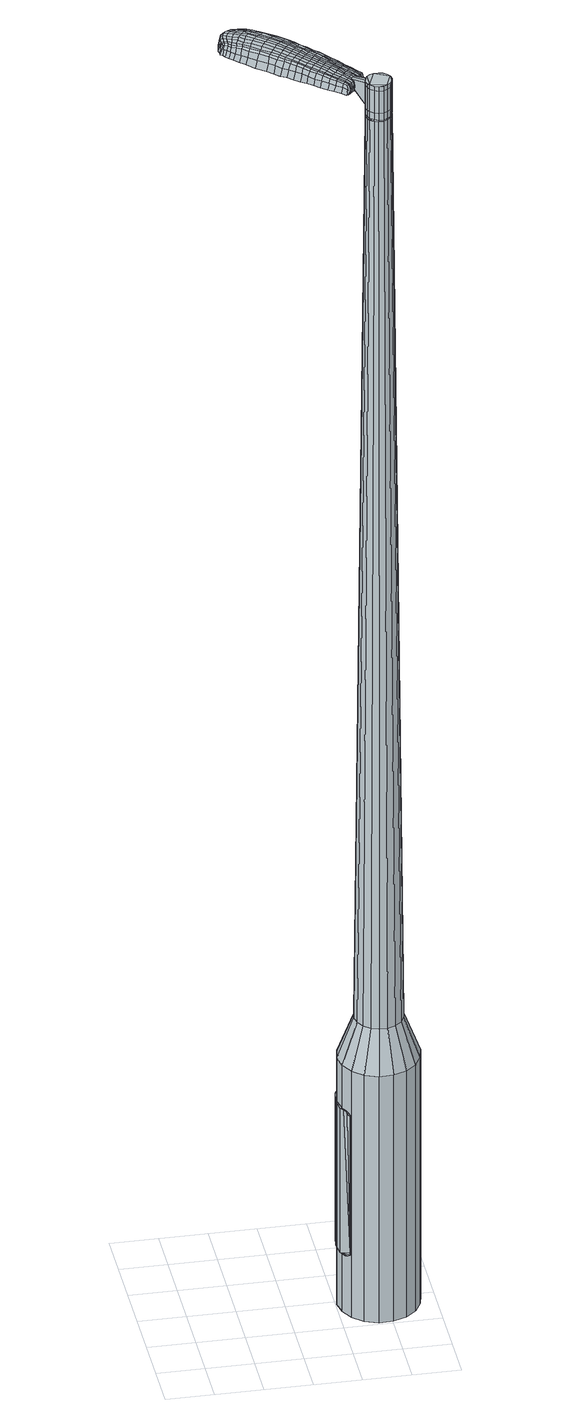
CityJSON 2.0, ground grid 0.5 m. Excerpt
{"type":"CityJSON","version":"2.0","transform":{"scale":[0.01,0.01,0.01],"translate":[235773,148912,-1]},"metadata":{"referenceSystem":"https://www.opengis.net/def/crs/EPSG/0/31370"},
"CityObjects":{
"object1":{"type":"GenericCityObject","attributes":{"cluster":98,"mean_distance_to_centroid":0.272,"new_centroid_x":235774.96,"new_centroid_y":148912.95,"mean_distance_to_camera":10.58,"H1":16.54,"H2":20.93,"Z_final":108.86,"cluster2":-1,"proj_x":235777.05,"proj_y":148910.44,"id_line":63005,"bearing_l":230.2,"distance":3.27,"orientation":"right","G_obj":140.2},"geometry":[{"type":"MultiSurface","lod":"2","boundaries":[[[0,1,2,3]],[[1,4,5,2]],[[4,6,7,5]],[[6,8,9,7]],[[8,10,11,9]],[[10,12,13,11]],[[12,14,15,13]],[[14,16,17,15]],[[16,18,19,17]],[[18,20,21,19]],[[20,22,23,21]],[[22,24,25,23]],[[24,26,27,25]],[[26,28,29,27]],[[28,30,31,29]],[[30,32,33,31]],[[32,34,35,33]],[[34,0,3,35]],[[36,37,38,39]],[[38,40,41,42]],[[41,43,42]],[[42,44,45,46]],[[45,47,46]],[[46,48,49,50]],[[49,51,50]],[[42,46,50,38]],[[50,52,39,38]],[[53,36,39]],[[2,5,7,35]],[[7,9,11,15]],[[11,13,15]],[[15,17,19,23]],[[19,21,23]],[[23,25,27,31]],[[27,29,31]],[[15,23,31,7]],[[31,33,35,7]],[[3,2,35]],[[1,0,54,55]],[[0,34,56,54]],[[34,32,57,56]],[[32,30,58,57]],[[30,28,59,58]],[[28,26,60,59]],[[26,24,61,60]],[[24,22,62,61]],[[22,20,63,62]],[[20,18,64,63]],[[18,16,65,64]],[[16,14,66,65]],[[14,12,67,66]],[[12,10,68,67]],[[10,8,69,68]],[[8,6,70,69]],[[6,4,71,70]],[[4,1,55,71]],[[55,54,72,73]],[[54,56,74,72]],[[56,57,75,74]],[[57,58,76,75]],[[58,59,77,76]],[[59,60,78,77]],[[60,61,79,78]],[[61,62,80,79]],[[62,63,81,80]],[[63,64,82,81]],[[64,65,83,82]],[[65,66,84,83]],[[66,67,85,84]],[[67,68,86,85]],[[68,69,87,86]],[[69,70,88,87]],[[70,71,89,88]],[[71,55,73,89]],[[90,91,92,93]],[[74,94,91,90]],[[75,95,94,74]],[[76,96,95,75]],[[97,98,96,76]],[[78,99,98,97]],[[100,101,99,78]],[[102,103,101,100]],[[81,104,103,102]],[[105,106,104,81]],[[107,108,106,105]],[[109,110,108,107]],[[111,112,110,109]],[[113,114,112,111]],[[115,116,114,113]],[[88,117,116,115]],[[89,118,117,88]],[[93,92,118,89]],[[119,120,121,122]],[[123,119,122,124]],[[125,123,124,126]],[[127,125,126,128]],[[129,127,128,130]],[[131,129,130,132]],[[133,131,132,134]],[[135,133,134,136]],[[137,135,136,138]],[[139,137,138,140]],[[141,139,140,142]],[[143,141,142,144]],[[145,143,144,146]],[[147,145,146,148]],[[149,147,148,150]],[[151,149,150,152]],[[73,72,90,93]],[[72,74,90]],[[77,97,76]],[[77,78,97]],[[79,100,78]],[[79,80,102,100]],[[80,81,102]],[[82,105,81]],[[82,83,107,105]],[[83,84,109,107]],[[84,85,111,109]],[[85,86,113,111]],[[86,87,115,113]],[[87,88,115]],[[73,93,89]],[[153,154,92,91]],[[154,118,92]],[[155,116,117]],[[155,156,114,116]],[[156,157,112,114]],[[157,158,110,112]],[[158,159,108,110]],[[159,160,106,108]],[[160,104,106]],[[161,103,104]],[[161,162,101,103]],[[162,99,101]],[[163,98,99]],[[163,96,98]],[[153,91,94]],[[39,52,151,164]],[[154,153,165,152]],[[53,39,164,120]],[[153,94,121,165]],[[36,53,120,119]],[[94,95,122,121]],[[37,36,119,123]],[[95,96,124,122]],[[38,37,123,125]],[[96,163,126,124]],[[40,38,125,127]],[[163,99,128,126]],[[41,40,127,129]],[[99,162,130,128]],[[43,41,129,131]],[[162,161,132,130]],[[42,43,131,133]],[[161,104,134,132]],[[44,42,133,135]],[[104,160,136,134]],[[45,44,135,137]],[[160,159,138,136]],[[47,45,137,139]],[[159,158,140,138]],[[46,47,139,141]],[[158,157,142,140]],[[48,46,141,143]],[[157,156,144,142]],[[49,48,143,145]],[[156,155,146,144]],[[51,49,145,147]],[[155,117,148,146]],[[50,51,147,149]],[[117,118,150,148]],[[52,50,149,151]],[[118,154,152,150]],[[151,152,166,167]],[[152,165,168,166]],[[165,121,169,168]],[[121,120,170,169]],[[120,164,171,170]],[[164,151,167,171]],[[172,173,174,175]],[[176,172,175,177]],[[172,176,178,179]],[[173,172,179,180]],[[181,182,183,184]],[[185,181,184,186]],[[181,185,187,188]],[[182,181,188,189]],[[190,191,192,193]],[[194,190,193,195]],[[190,194,196,197]],[[191,190,197,198]],[[199,200,201,202]],[[203,199,202,204]],[[199,203,205,206]],[[200,199,206,207]],[[208,209,210,211]],[[212,208,211,213]],[[208,212,214,215]],[[209,208,215,216]],[[217,218,219,220]],[[221,217,220,222]],[[217,221,223,224]],[[218,217,224,225]],[[226,227,228,229]],[[218,226,229,219]],[[226,218,225,230]],[[227,226,230,231]],[[232,233,234,235]],[[227,232,235,228]],[[232,227,231,236]],[[233,232,236,237]],[[238,176,177,239]],[[233,238,239,234]],[[238,233,237,240]],[[176,238,240,178]],[[241,242,243,244]],[[245,241,244,246]],[[241,245,247,248]],[[242,241,248,249]],[[250,251,252,253]],[[242,250,253,243]],[[250,242,249,254]],[[251,250,254,255]],[[256,257,258,259]],[[251,256,259,252]],[[256,251,255,260]],[[257,256,260,261]],[[262,263,264,265]],[[257,262,265,258]],[[262,257,261,266]],[[263,262,266,267]],[[268,173,180,269]],[[263,268,269,264]],[[268,263,267,270]],[[173,268,270,174]],[[271,272,273,274]],[[275,271,274,276]],[[271,275,277,278]],[[272,271,278,279]],[[280,281,282,283]],[[272,280,283,273]],[[280,272,279,284]],[[281,280,284,285]],[[286,287,288,289]],[[281,286,289,282]],[[286,281,285,290]],[[287,286,290,291]],[[292,185,186,293]],[[287,292,293,288]],[[292,287,291,294]],[[185,292,294,187]],[[295,296,297,298]],[[299,295,298,300]],[[295,299,301,302]],[[296,295,302,303]],[[304,305,306,307]],[[296,304,307,297]],[[304,296,303,308]],[[305,304,308,309]],[[310,311,312,313]],[[305,310,313,306]],[[310,305,309,314]],[[311,310,314,315]],[[316,317,318,319]],[[311,316,319,312]],[[316,311,315,320]],[[317,316,320,321]],[[322,182,189,323]],[[317,322,323,318]],[[322,317,321,324]],[[182,322,324,183]],[[325,211,210,326]],[[327,325,326,328]],[[325,327,329,330]],[[211,325,330,213]],[[331,327,328,332]],[[333,331,332,334]],[[331,333,335,336]],[[327,331,336,329]],[[337,333,334,338]],[[339,337,338,340]],[[337,339,341,342]],[[333,337,342,335]],[[343,339,340,344]],[[345,343,344,346]],[[343,345,347,348]],[[339,343,348,341]],[[349,345,346,350]],[[200,349,350,201]],[[349,200,207,351]],[[345,349,351,347]],[[352,353,198,197]],[[354,352,197,196]],[[352,354,355,356]],[[353,352,356,357]],[[358,359,357,356]],[[360,358,356,355]],[[358,360,361,362]],[[359,358,362,363]],[[364,365,363,362]],[[366,364,362,361]],[[364,366,367,368]],[[365,364,368,369]],[[370,371,369,368]],[[372,370,368,367]],[[370,372,205,203]],[[371,370,203,204]],[[373,374,375,376]],[[275,373,376,277]],[[373,275,276,377]],[[374,373,377,378]],[[379,194,195,380]],[[374,379,380,375]],[[379,374,378,381]],[[194,379,381,196]],[[382,383,384,385]],[[221,382,385,223]],[[382,221,222,386]],[[383,382,386,387]],[[388,389,390,391]],[[383,388,391,384]],[[388,383,387,392]],[[389,388,392,393]],[[394,191,198,395]],[[389,394,395,390]],[[394,389,393,396]],[[191,394,396,192]],[[397,398,399,400]],[[179,397,400,180]],[[397,179,178,401]],[[398,397,401,402]],[[403,404,405,406]],[[398,403,406,399]],[[403,398,402,407]],[[404,403,407,408]],[[409,202,201,410]],[[404,409,410,405]],[[409,404,408,411]],[[202,409,411,204]],[[412,413,414,415]],[[184,412,415,186]],[[412,184,183,416]],[[413,412,416,417]],[[418,206,205,419]],[[413,418,419,414]],[[418,413,417,420]],[[206,418,420,207]],[[421,422,423,424]],[[299,421,424,301]],[[421,299,300,425]],[[422,421,425,426]],[[427,212,213,428]],[[422,427,428,423]],[[427,422,426,429]],[[212,427,429,214]],[[430,431,432,433]],[[245,430,433,247]],[[430,245,246,434]],[[431,430,434,435]],[[436,437,438,439]],[[431,436,439,432]],[[436,431,435,440]],[[437,436,440,441]],[[442,209,216,443]],[[437,442,443,438]],[[442,437,441,444]],[[209,442,444,210]],[[445,446,435,434]],[[244,445,434,246]],[[445,244,243,447]],[[446,445,447,448]],[[449,450,441,440]],[[446,449,440,435]],[[449,446,448,451]],[[450,449,451,452]],[[453,326,210,444]],[[450,453,444,441]],[[453,450,452,454]],[[326,453,454,328]],[[455,456,457,458]],[[302,455,458,303]],[[455,302,301,424]],[[456,455,424,423]],[[459,330,329,460]],[[456,459,460,457]],[[459,456,423,428]],[[330,459,428,213]],[[461,462,448,447]],[[253,461,447,243]],[[461,253,252,463]],[[462,461,463,464]],[[465,466,452,451]],[[462,465,451,448]],[[465,462,464,467]],[[466,465,467,468]],[[469,332,328,454]],[[466,469,454,452]],[[469,466,468,470]],[[332,469,470,334]],[[471,472,473,474]],[[308,471,474,309]],[[471,308,303,458]],[[472,471,458,457]],[[475,336,335,476]],[[472,475,476,473]],[[475,472,457,460]],[[336,475,460,329]],[[477,478,464,463]],[[259,477,463,252]],[[477,259,258,479]],[[478,477,479,480]],[[481,482,468,467]],[[478,481,467,464]],[[481,478,480,483]],[[482,481,483,484]],[[485,338,334,470]],[[482,485,470,468]],[[485,482,484,486]],[[338,485,486,340]],[[487,488,489,490]],[[314,487,490,315]],[[487,314,309,474]],[[488,487,474,473]],[[491,342,341,492]],[[488,491,492,489]],[[491,488,473,476]],[[342,491,476,335]],[[493,494,480,479]],[[265,493,479,258]],[[493,265,264,495]],[[494,493,495,496]],[[497,498,484,483]],[[494,497,483,480]],[[497,494,496,499]],[[498,497,499,500]],[[501,344,340,486]],[[498,501,486,484]],[[501,498,500,502]],[[344,501,502,346]],[[503,504,505,506]],[[320,503,506,321]],[[503,320,315,490]],[[504,503,490,489]],[[507,348,347,508]],[[504,507,508,505]],[[507,504,489,492]],[[348,507,492,341]],[[509,510,496,495]],[[269,509,495,264]],[[509,269,180,400]],[[510,509,400,399]],[[511,512,500,499]],[[510,511,499,496]],[[511,510,399,406]],[[512,511,406,405]],[[513,350,346,502]],[[512,513,502,500]],[[513,512,405,410]],[[350,513,410,201]],[[514,515,417,416]],[[324,514,416,183]],[[514,324,321,506]],[[515,514,506,505]],[[516,351,207,420]],[[515,516,420,417]],[[516,515,505,508]],[[351,516,508,347]],[[517,518,378,377]],[[274,517,377,276]],[[517,274,273,519]],[[518,517,519,520]],[[521,354,196,381]],[[518,521,381,378]],[[521,518,520,522]],[[354,521,522,355]],[[523,524,525,526]],[[224,523,526,225]],[[523,224,223,385]],[[524,523,385,384]],[[527,528,529,530]],[[524,527,530,525]],[[527,524,384,391]],[[528,527,391,390]],[[531,353,357,532]],[[528,531,532,529]],[[531,528,390,395]],[[353,531,395,198]],[[533,534,520,519]],[[283,533,519,273]],[[533,283,282,535]],[[534,533,535,536]],[[537,360,355,522]],[[534,537,522,520]],[[537,534,536,538]],[[360,537,538,361]],[[539,540,541,542]],[[230,539,542,231]],[[539,230,225,526]],[[540,539,526,525]],[[543,544,545,546]],[[540,543,546,541]],[[543,540,525,530]],[[544,543,530,529]],[[547,359,363,548]],[[544,547,548,545]],[[547,544,529,532]],[[359,547,532,357]],[[549,550,536,535]],[[289,549,535,282]],[[549,289,288,551]],[[550,549,551,552]],[[553,366,361,538]],[[550,553,538,536]],[[553,550,552,554]],[[366,553,554,367]],[[555,556,557,558]],[[236,555,558,237]],[[555,236,231,542]],[[556,555,542,541]],[[559,560,561,562]],[[556,559,562,557]],[[559,556,541,546]],[[560,559,546,545]],[[563,365,369,564]],[[560,563,564,561]],[[563,560,545,548]],[[365,563,548,363]],[[565,566,552,551]],[[293,565,551,288]],[[565,293,186,415]],[[566,565,415,414]],[[567,372,367,554]],[[566,567,554,552]],[[567,566,414,419]],[[372,567,419,205]],[[568,569,402,401]],[[240,568,401,178]],[[568,240,237,558]],[[569,568,558,557]],[[570,571,408,407]],[[569,570,407,402]],[[570,569,557,562]],[[571,570,562,561]],[[572,371,204,411]],[[571,572,411,408]],[[572,571,561,564]],[[371,572,564,369]],[[573,574,575,576]],[[576,575,577,578]],[[579,577,575,580]],[[580,575,574,581]],[[582,583,584,585]],[[585,584,586,587]],[[588,586,584,589]],[[589,584,583,590]],[[591,592,593,594]],[[594,593,595,596]],[[597,595,593,598]],[[598,593,592,599]],[[600,601,602,603]],[[603,602,604,605]],[[606,604,602,607]],[[607,602,601,608]],[[609,610,611,612]],[[612,611,613,614]],[[615,613,611,616]],[[616,611,610,617]],[[618,619,620,621]],[[621,620,622,623]],[[624,622,620,625]],[[625,620,619,626]],[[627,628,629,630]],[[630,629,619,618]],[[626,619,629,631]],[[631,629,628,632]],[[633,634,635,636]],[[636,635,628,627]],[[632,628,635,637]],[[637,635,634,638]],[[578,577,639,640]],[[640,639,634,633]],[[638,634,639,641]],[[641,639,577,579]],[[642,643,644,645]],[[645,644,646,647]],[[648,646,644,649]],[[649,644,643,650]],[[651,652,653,654]],[[654,653,643,642]],[[650,643,653,655]],[[655,653,652,656]],[[657,658,659,660]],[[660,659,652,651]],[[656,652,659,661]],[[661,659,658,662]],[[663,664,665,666]],[[666,665,658,657]],[[662,658,665,667]],[[667,665,664,668]],[[581,574,669,670]],[[670,669,664,663]],[[668,664,669,671]],[[671,669,574,573]],[[672,673,674,675]],[[675,674,676,677]],[[678,676,674,679]],[[679,674,673,680]],[[681,682,683,684]],[[684,683,673,672]],[[680,673,683,685]],[[685,683,682,686]],[[687,688,689,690]],[[690,689,682,681]],[[686,682,689,691]],[[691,689,688,692]],[[587,586,693,694]],[[694,693,688,687]],[[692,688,693,695]],[[695,693,586,588]],[[696,697,698,699]],[[699,698,700,701]],[[702,700,698,703]],[[703,698,697,704]],[[705,706,707,708]],[[708,707,697,696]],[[704,697,707,709]],[[709,707,706,710]],[[711,712,713,714]],[[714,713,706,705]],[[710,706,713,715]],[[715,713,712,716]],[[717,718,719,720]],[[720,719,712,711]],[[716,712,719,721]],[[721,719,718,722]],[[590,583,723,724]],[[724,723,718,717]],[[722,718,723,725]],[[725,723,583,582]],[[609,612,726,727]],[[727,726,728,729]],[[730,728,726,731]],[[731,726,612,614]],[[729,728,732,733]],[[733,732,734,735]],[[736,734,732,737]],[[737,732,728,730]],[[735,734,738,739]],[[739,738,740,741]],[[742,740,738,743]],[[743,738,734,736]],[[741,740,744,745]],[[745,744,746,747]],[[748,746,744,749]],[[749,744,740,742]],[[747,746,750,751]],[[751,750,601,600]],[[608,601,750,752]],[[752,750,746,748]],[[599,753,754,598]],[[598,754,755,597]],[[756,755,754,757]],[[757,754,753,758]],[[758,759,760,757]],[[757,760,761,756]],[[762,761,760,763]],[[763,760,759,764]],[[764,765,766,763]],[[763,766,767,762]],[[768,767,766,769]],[[769,766,765,770]],[[770,771,772,769]],[[769,772,773,768]],[[606,773,772,604]],[[604,772,771,605]],[[774,775,776,777]],[[777,776,676,678]],[[677,676,776,778]],[[778,776,775,779]],[[596,595,780,781]],[[781,780,775,774]],[[779,775,780,782]],[[782,780,595,597]],[[783,784,785,786]],[[786,785,622,624]],[[623,622,785,787]],[[787,785,784,788]],[[789,790,791,792]],[[792,791,784,783]],[[788,784,791,793]],[[793,791,790,794]],[[599,592,795,796]],[[796,795,790,789]],[[794,790,795,797]],[[797,795,592,591]],[[798,799,800,801]],[[801,800,580,581]],[[579,580,800,802]],[[802,800,799,803]],[[804,805,806,807]],[[807,806,799,798]],[[803,799,806,808]],[[808,806,805,809]],[[600,603,810,811]],[[811,810,805,804]],[[809,805,810,812]],[[812,810,603,605]],[[813,814,815,816]],[[816,815,585,587]],[[582,585,815,817]],[[817,815,814,818]],[[606,607,819,820]],[[820,819,814,813]],[[818,814,819,821]],[[821,819,607,608]],[[822,823,824,825]],[[825,824,700,702]],[[700,824,701]],[[701,824,823,826]],[[614,613,827,828]],[[828,827,823,822]],[[826,823,827,829]],[[829,827,613,615]],[[830,831,832,833]],[[833,832,646,648]],[[647,646,832,834]],[[834,832,831,835]],[[836,837,838,839]],[[839,838,831,830]],[[835,831,838,840]],[[840,838,837,841]],[[617,610,842,843]],[[843,842,837,836]],[[841,837,842,844]],[[844,842,610,609]],[[835,845,834]],[[834,845,645,647]],[[642,645,845,846]],[[846,845,847]],[[841,848,849,840]],[[840,849,845,835]],[[847,845,849,850]],[[850,849,848,851]],[[609,727,852,844]],[[844,852,848,841]],[[851,848,852,853]],[[853,852,727,729]],[[854,855,856,857]],[[857,856,703,704]],[[702,703,856,825]],[[825,856,855,822]],[[730,731,858,859]],[[859,858,855,854]],[[822,855,858,828]],[[828,858,731,614]],[[847,860,861,846]],[[846,861,654,642]],[[651,654,861,862]],[[862,861,860,863]],[[851,864,865,850]],[[850,865,860,847]],[[863,860,865,866]],[[866,865,864,867]],[[729,733,868,853]],[[853,868,864,851]],[[867,864,868,869]],[[869,868,733,735]],[[870,871,872,873]],[[873,872,709,710]],[[704,709,872,857]],[[857,872,871,854]],[[736,737,874,875]],[[875,874,871,870]],[[854,871,874,859]],[[859,874,737,730]],[[863,876,877,862]],[[862,877,660,651]],[[657,660,877,878]],[[878,877,876,879]],[[867,880,881,866]],[[866,881,876,863]],[[879,876,881,882]],[[882,881,880,883]],[[735,739,884,869]],[[869,884,880,867]],[[883,880,884,885]],[[885,884,739,741]],[[886,887,888,889]],[[889,888,715,716]],[[710,715,888,873]],[[873,888,887,870]],[[742,743,890,891]],[[891,890,887,886]],[[870,887,890,875]],[[875,890,743,736]],[[879,892,893,878]],[[878,893,666,657]],[[663,666,893,894]],[[894,893,892,895]],[[883,896,897,882]],[[882,897,892,879]],[[895,892,897,898]],[[898,897,896,899]],[[741,745,900,885]],[[885,900,896,883]],[[899,896,900,901]],[[901,900,745,747]],[[902,903,904,905]],[[905,904,721,722]],[[716,721,904,889]],[[889,904,903,886]],[[748,749,906,907]],[[907,906,903,902]],[[886,903,906,891]],[[891,906,749,742]],[[895,908,909,894]],[[894,909,670,663]],[[581,670,909,801]],[[801,909,908,798]],[[899,910,911,898]],[[898,911,908,895]],[[798,908,911,807]],[[807,911,910,804]],[[747,751,912,901]],[[901,912,910,899]],[[804,910,912,811]],[[811,912,751,600]],[[818,913,914,817]],[[817,914,725,582]],[[722,725,914,905]],[[905,914,913,902]],[[608,752,915,821]],[[821,915,913,818]],[[902,913,915,907]],[[907,915,752,748]],[[779,916,917,778]],[[778,917,675,677]],[[672,675,917,918]],[[918,917,916,919]],[[597,755,920,782]],[[782,920,916,779]],[[919,916,920,921]],[[921,920,755,756]],[[922,923,924,925]],[[925,924,625,626]],[[624,625,924,786]],[[786,924,923,783]],[[926,927,928,929]],[[929,928,923,922]],[[783,923,928,792]],[[792,928,927,789]],[[758,753,930,931]],[[931,930,927,926]],[[789,927,930,796]],[[796,930,753,599]],[[919,932,933,918]],[[918,933,684,672]],[[681,684,933,934]],[[934,933,932,935]],[[756,761,936,921]],[[921,936,932,919]],[[935,932,936,937]],[[937,936,761,762]],[[938,939,940,941]],[[941,940,631,632]],[[626,631,940,925]],[[925,940,939,922]],[[942,943,944,945]],[[945,944,939,938]],[[922,939,944,929]],[[929,944,943,926]],[[764,759,946,947]],[[947,946,943,942]],[[926,943,946,931]],[[931,946,759,758]],[[935,948,949,934]],[[934,949,690,681]],[[687,690,949,950]],[[950,949,948,951]],[[762,767,952,937]],[[937,952,948,935]],[[951,948,952,953]],[[953,952,767,768]],[[954,955,956,957]],[[957,956,637,638]],[[632,637,956,941]],[[941,956,955,938]],[[958,959,960,961]],[[961,960,955,954]],[[938,955,960,945]],[[945,960,959,942]],[[770,765,962,963]],[[963,962,959,958]],[[942,959,962,947]],[[947,962,765,764]],[[951,964,965,950]],[[950,965,694,687]],[[587,694,965,816]],[[816,965,964,813]],[[768,773,966,953]],[[953,966,964,951]],[[813,964,966,820]],[[820,966,773,606]],[[803,967,968,802]],[[802,968,641,579]],[[638,641,968,957]],[[957,968,967,954]],[[809,969,970,808]],[[808,970,967,803]],[[954,967,970,961]],[[961,970,969,958]],[[605,771,971,812]],[[812,971,969,809]],[[958,969,971,963]],[[963,971,771,770]],[[573,576,175,174]],[[576,578,177,175]],[[588,589,188,187]],[[589,590,189,188]],[[591,594,193,192]],[[594,596,195,193]],[[615,616,215,214]],[[616,617,216,215]],[[618,621,220,219]],[[621,623,222,220]],[[627,630,229,228]],[[630,618,219,229]],[[633,636,235,234]],[[636,627,228,235]],[[578,640,239,177]],[[640,633,234,239]],[[648,649,248,247]],[[649,650,249,248]],[[650,655,254,249]],[[655,656,255,254]],[[656,661,260,255]],[[661,662,261,260]],[[662,667,266,261]],[[667,668,267,266]],[[668,671,270,267]],[[671,573,174,270]],[[678,679,278,277]],[[679,680,279,278]],[[680,685,284,279]],[[685,686,285,284]],[[686,691,290,285]],[[691,692,291,290]],[[692,695,294,291]],[[695,588,187,294]],[[696,699,298,297]],[[699,701,300,298]],[[705,708,307,306]],[[708,696,297,307]],[[711,714,313,312]],[[714,705,306,313]],[[717,720,319,318]],[[720,711,312,319]],[[590,724,323,189]],[[724,717,318,323]],[[774,777,376,375]],[[777,678,277,376]],[[596,781,380,195]],[[781,774,375,380]],[[623,787,386,222]],[[787,788,387,386]],[[788,793,392,387]],[[793,794,393,392]],[[794,797,396,393]],[[797,591,192,396]],[[701,425,300]],[[701,826,426,425]],[[826,829,429,426]],[[829,615,214,429]],[[830,833,433,432]],[[833,648,247,433]],[[836,839,439,438]],[[839,830,432,439]],[[617,843,443,216]],[[843,836,438,443]],[[972,973,974,975]],[[976,977,975,974]],[[978,979,980,981]],[[982,983,984,985]],[[973,986,987,974]],[[988,976,974,987]],[[989,978,981,990]],[[991,992,983,982]],[[986,993,994,987]],[[994,995,988,987]],[[996,989,990,997]],[[998,992,991,999]],[[993,1000,1001,994]],[[1001,1002,995,994]],[[1003,996,997,1004]],[[1005,998,999,1006]],[[1007,1008,1009,1010]],[[1011,1012,1008,1007]],[[1011,1013,1014,1012]],[[1013,1015,1016,1014]],[[1017,1018,1019,1020]],[[1021,1022,1018,1017]],[[1023,1024,1022,1021]],[[1025,1026,1024,1023]],[[1020,1009,1008,1017]],[[1017,1008,1012,1021]],[[1012,1014,1023,1021]],[[1014,1016,1025,1023]],[[981,980,977,976]],[[990,981,976,988]],[[995,997,990,988]],[[1002,1004,997,995]],[[982,985,979,978]],[[991,982,978,989]],[[999,991,989,996]],[[1006,999,996,1003]],[[983,1007,1010,984]],[[992,1011,1007,983]],[[1013,1011,992,998]],[[1015,1013,998,1005]],[[1027,1028,1029,1030]],[[1029,1031,1032,1033]],[[1029,1033,1034,1035]],[[1029,1035,1030]],[[1036,1027,1030,1037]],[[1038,1037,1030,1039]],[[1040,1039,1030]],[[1041,1029,1028,1042]],[[1043,1041,1042,1044]],[[1045,1043,1044,1046]],[[1047,1045,1046,1048]],[[1049,1047,1048,1050]],[[1050,1051,1052,1053]],[[1050,1053,1054,1055]],[[1050,1055,1056,1057]],[[1056,1058,1059,1060]],[[1056,1060,1061,1062]],[[1056,1062,1057]],[[1050,1057,1049]],[[1063,1064,1028,1027]],[[1065,1066,1031,1029]],[[1067,1068,1040,1030]],[[1064,1069,1042,1028]],[[1070,1065,1029,1041]],[[1069,1071,1044,1042]],[[1072,1070,1041,1043]],[[1071,1073,1046,1044]],[[1074,1072,1043,1045]],[[1073,1075,1048,1046]],[[1076,1074,1045,1047]],[[1075,1077,1050,1048]],[[1078,1076,1047,1049]],[[1077,1079,1051,1050]],[[1080,1081,1058,1056]],[[1082,1078,1049,1057]],[[1052,1051,1079,1083]],[[1053,1052,1083,1084]],[[1054,1053,1084,1085]],[[1055,1054,1085,1086]],[[1056,1055,1086,1080]],[[1087,1063,1027,1036]],[[1088,1087,1036,1037]],[[1089,1088,1037,1038]],[[1090,1089,1038,1039]],[[1068,1090,1039,1040]],[[1032,1031,1066,1091]],[[1059,1058,1081,1092]],[[1033,1032,1091,1093]],[[1034,1033,1093,1094]],[[1035,1034,1094,1095]],[[1030,1035,1095,1067]],[[1060,1059,1092,1096]],[[1061,1060,1096,1097]],[[1062,1061,1097,1098]],[[1057,1062,1098,1082]]]}]}
},
"vertices":[
[161,122,384],[172,132,384],[172,132,96],[161,122,96],[186,137,384],[186,137,96],[201,137,384],[201,137,96],[214,132,384],[214,132,96],[226,123,384],[226,123,96],[233,110,384],[233,110,96],[236,95,384],[236,95,96],[233,81,384],[233,81,96],[226,68,384],[226,68,96],[215,59,384],[215,59,96],[201,54,384],[201,54,96],[186,53,384],[186,53,96],[172,58,384],[172,58,96],[161,68,384],[161,68,96],[154,81,384],[154,81,96],[151,95,384],[151,95,96],[154,110,384],[154,110,96],[180,95,1524],[181,91,1524],[183,87,1524],[183,104,1524],[187,84,1524],[191,82,1524],[200,84,1524],[196,82,1524],[204,87,1524],[206,91,1524],[206,100,1524],[207,95,1524],[204,104,1524],[200,107,1524],[191,108,1524],[196,108,1524],[187,107,1524],[181,100,1524],[174,111,429],[181,117,429],[170,104,429],[168,95,429],[170,86,429],[174,79,429],[181,73,429],[189,70,429],[198,70,429],[206,73,429],[213,79,429],[217,87,429],[219,95,429],[217,104,429],[213,111,429],[206,117,429],[198,120,429],[189,120,429],[183,104,1483],[187,107,1483],[181,100,1483],[180,95,1483],[181,91,1483],[183,87,1483],[187,84,1483],[191,82,1483],[196,82,1483],[200,84,1483],[204,87,1483],[206,91,1483],[207,95,1483],[206,100,1483],[204,104,1483],[200,107,1483],[196,108,1483],[191,108,1483],[183,103,1483],[183,103,1485],[187,106,1485],[187,106,1483],[181,100,1485],[180,95,1485],[181,91,1485],[184,87,1483],[184,87,1485],[187,84,1485],[191,83,1483],[191,83,1485],[196,83,1483],[196,83,1485],[200,84,1485],[203,87,1483],[203,87,1485],[205,91,1483],[205,91,1485],[206,95,1483],[206,95,1485],[205,100,1483],[205,100,1485],[203,103,1483],[203,103,1485],[200,106,1483],[200,106,1485],[196,108,1485],[191,108,1485],[180,95,1519],[181,100,1519],[181,100,1493],[180,95,1493],[181,91,1519],[181,91,1493],[183,87,1519],[183,87,1493],[187,84,1519],[187,84,1493],[191,82,1519],[191,82,1493],[196,82,1519],[196,82,1493],[200,84,1519],[200,84,1493],[204,87,1519],[204,87,1493],[206,91,1519],[206,91,1493],[207,95,1519],[207,95,1493],[206,100,1519],[206,100,1493],[204,104,1519],[204,104,1493],[200,107,1519],[200,107,1493],[196,108,1519],[196,108,1493],[191,108,1519],[191,108,1493],[187,107,1519],[187,107,1493],[183,104,1485],[187,107,1485],[200,107,1485],[204,104,1485],[206,100,1485],[207,95,1485],[206,91,1485],[204,87,1485],[196,82,1485],[191,82,1485],[183,87,1485],[183,104,1519],[183,104,1493],[171,118,1513],[171,118,1518],[169,116,1513],[167,113,1513],[167,113,1518],[169,116,1518],[124,178,1519],[130,173,1518],[129,175,1509],[124,180,1510],[118,184,1519],[118,186,1510],[118,182,1526],[124,176,1525],[129,172,1525],[99,149,1519],[105,144,1518],[107,145,1525],[101,149,1525],[93,154,1519],[94,155,1526],[91,154,1510],[97,148,1510],[103,144,1509],[54,209,1519],[57,212,1519],[56,213,1513],[54,210,1513],[53,205,1519],[52,206,1513],[54,204,1524],[55,208,1524],[58,211,1524],[111,162,1530],[117,157,1529],[119,160,1529],[113,164,1530],[104,168,1531],[106,170,1531],[102,165,1530],[109,159,1530],[115,154,1529],[173,110,1512],[175,112,1512],[174,113,1517],[172,111,1517],[171,108,1512],[171,109,1517],[171,108,1506],[173,111,1506],[174,113,1506],[78,215,1519],[81,213,1519],[81,215,1512],[78,217,1512],[76,216,1518],[76,218,1512],[76,215,1522],[77,214,1523],[80,212,1524],[85,211,1519],[89,207,1519],[89,209,1512],[85,212,1512],[84,209,1524],[89,206,1525],[94,204,1519],[100,199,1519],[100,201,1511],[94,206,1511],[94,202,1526],[100,197,1526],[109,192,1519],[109,194,1510],[109,190,1526],[178,128,1513],[173,133,1513],[172,132,1518],[178,126,1517],[182,124,1512],[181,124,1516],[182,125,1506],[178,129,1507],[173,134,1507],[167,138,1514],[162,143,1515],[162,142,1520],[167,137,1519],[167,140,1507],[162,145,1507],[156,148,1515],[151,154,1516],[151,152,1522],[156,147,1521],[156,150,1508],[151,155,1508],[145,159,1517],[140,164,1517],[140,162,1524],[145,157,1523],[146,160,1508],[140,166,1509],[135,169,1518],[135,167,1524],[135,171,1509],[54,188,1519],[57,186,1519],[58,186,1524],[55,189,1523],[53,190,1518],[54,190,1522],[51,190,1512],[53,188,1512],[55,185,1512],[60,182,1519],[64,178,1519],[65,179,1525],[61,183,1524],[58,182,1512],[62,178,1512],[69,174,1519],[75,169,1519],[76,169,1526],[70,175,1526],[67,174,1511],[73,169,1511],[83,162,1519],[85,162,1526],[81,161,1510],[159,105,1513],[153,109,1513],[151,109,1507],[157,104,1507],[163,101,1512],[162,101,1506],[163,103,1516],[160,105,1517],[154,110,1518],[147,114,1514],[140,118,1515],[139,118,1507],[145,113,1507],[148,114,1519],[142,119,1520],[134,122,1515],[128,127,1516],[127,127,1508],[133,122,1508],[136,123,1521],[130,127,1522],[123,131,1517],[117,136,1517],[115,135,1509],[121,131,1508],[124,132,1523],[118,136,1524],[111,140,1518],[109,140,1509],[113,141,1524],[168,115,1519],[170,117,1519],[163,119,1520],[164,121,1520],[161,117,1520],[166,112,1519],[157,124,1522],[159,126,1522],[151,129,1523],[153,131,1523],[149,126,1523],[155,122,1521],[145,134,1524],[147,136,1524],[140,138,1525],[142,141,1525],[138,136,1525],[143,131,1524],[134,143,1526],[136,145,1526],[128,148,1527],[130,150,1527],[126,145,1527],[132,140,1526],[123,152,1528],[125,155,1528],[120,150,1528],[58,206,1527],[60,209,1527],[56,203,1526],[59,200,1527],[61,203,1528],[64,206,1528],[66,199,1529],[69,202,1529],[64,196,1528],[70,191,1530],[72,195,1530],[74,197,1530],[77,190,1531],[80,193,1531],[75,186,1530],[82,181,1531],[84,184,1531],[87,187,1531],[94,176,1531],[97,179,1531],[92,173,1531],[52,192,1518],[52,195,1519],[50,195,1513],[51,192,1513],[53,192,1523],[53,195,1523],[52,200,1519],[51,200,1513],[53,200,1524],[73,217,1518],[71,217,1518],[71,216,1523],[74,215,1523],[73,218,1513],[70,218,1513],[67,217,1519],[63,216,1519],[64,215,1524],[68,215,1523],[67,218,1513],[63,217,1513],[60,214,1519],[61,213,1524],[59,215,1513],[123,175,1528],[122,174,1528],[127,169,1528],[128,170,1527],[117,181,1528],[115,180,1529],[120,172,1529],[118,169,1530],[123,164,1529],[125,167,1528],[113,178,1529],[111,175,1530],[116,167,1530],[121,162,1529],[109,173,1531],[102,150,1528],[104,152,1529],[97,158,1529],[95,156,1528],[108,146,1527],[109,148,1528],[106,155,1529],[99,161,1530],[112,151,1528],[166,101,1512],[167,103,1512],[166,104,1517],[165,102,1517],[164,101,1506],[166,103,1506],[169,105,1512],[168,106,1517],[168,105,1506],[183,122,1512],[182,120,1512],[182,121,1506],[183,123,1506],[182,122,1517],[180,121,1517],[180,118,1512],[179,116,1512],[178,117,1506],[180,120,1506],[179,119,1517],[177,117,1517],[177,114,1512],[176,115,1506],[176,115,1517],[177,125,1519],[176,124,1519],[172,130,1520],[171,129,1520],[175,122,1519],[173,120,1519],[169,127,1520],[168,125,1520],[172,119,1519],[166,123,1520],[161,106,1519],[162,107,1519],[156,112,1520],[155,110,1520],[164,110,1519],[158,114,1520],[166,135,1521],[165,134,1521],[161,141,1522],[160,139,1522],[164,132,1521],[162,130,1521],[158,137,1522],[156,135,1523],[160,128,1522],[155,133,1523],[149,115,1521],[150,116,1521],[144,121,1522],[143,119,1522],[152,119,1521],[147,124,1522],[155,146,1523],[154,144,1523],[150,151,1524],[149,149,1524],[153,142,1523],[151,140,1524],[147,147,1525],[145,145,1525],[149,138,1524],[143,143,1525],[137,124,1523],[139,125,1523],[133,130,1524],[131,128,1524],[141,128,1524],[135,133,1525],[145,156,1525],[143,154,1525],[139,160,1526],[138,159,1526],[142,152,1526],[140,150,1526],[136,157,1527],[134,155,1527],[138,148,1526],[132,152,1527],[125,133,1525],[127,134,1525],[121,139,1526],[120,137,1526],[129,137,1526],[123,142,1527],[134,165,1527],[133,164,1527],[131,162,1527],[129,160,1528],[127,157,1528],[114,142,1527],[115,143,1527],[118,146,1528],[55,191,1525],[55,193,1525],[58,188,1526],[58,191,1526],[55,198,1526],[58,195,1527],[76,214,1525],[73,214,1525],[76,212,1526],[79,212,1525],[70,214,1525],[66,213,1526],[70,210,1527],[73,211,1526],[63,211,1526],[67,209,1527],[61,184,1526],[62,187,1527],[66,180,1527],[66,183,1528],[63,191,1528],[68,187,1529],[83,209,1526],[81,209,1527],[86,205,1528],[88,205,1527],[78,208,1527],[74,207,1528],[80,202,1529],[83,204,1528],[71,205,1528],[77,200,1530],[71,176,1528],[71,178,1529],[77,171,1528],[78,173,1529],[73,182,1529],[80,177,1530],[92,201,1528],[91,201,1528],[97,195,1529],[99,196,1528],[88,199,1529],[85,198,1530],[92,192,1530],[95,194,1530],[82,195,1530],[89,189,1531],[86,163,1529],[87,165,1529],[89,169,1530],[108,189,1528],[106,188,1529],[104,186,1530],[101,184,1530],[99,181,1531],[128,174,1509],[128,172,1518],[123,177,1518],[123,179,1509],[116,182,1519],[116,184,1510],[116,181,1525],[123,175,1525],[128,170,1525],[108,147,1525],[106,146,1518],[101,150,1518],[102,151,1525],[94,156,1519],[95,156,1525],[92,155,1510],[99,150,1509],[104,146,1509],[58,211,1513],[58,210,1519],[56,208,1519],[55,208,1513],[55,205,1519],[54,205,1513],[56,204,1524],[57,207,1524],[59,209,1524],[119,160,1528],[117,158,1528],[111,162,1529],[113,165,1529],[104,168,1529],[106,170,1529],[102,165,1529],[109,159,1529],[114,155,1528],[173,114,1516],[173,114,1512],[172,112,1512],[171,112,1516],[170,109,1512],[169,110,1516],[169,110,1506],[171,112,1506],[173,114,1506],[80,213,1512],[80,212,1519],[77,213,1518],[77,215,1512],[75,214,1518],[75,216,1512],[75,213,1522],[77,212,1523],[79,210,1523],[88,208,1512],[88,206,1519],[84,209,1519],[84,211,1512],[83,208,1524],[88,204,1525],[99,199,1511],[99,197,1519],[93,202,1519],[93,204,1511],[93,201,1525],[99,196,1526],[108,190,1519],[108,192,1510],[107,188,1526],[171,130,1518],[171,132,1513],[177,126,1513],[176,125,1517],[180,123,1512],[179,123,1515],[180,124,1506],[177,128,1506],[171,133,1507],[160,140,1520],[160,142,1514],[166,137,1514],[166,135,1519],[166,138,1507],[160,144,1507],[149,151,1522],[149,152,1516],[155,147,1515],[155,146,1521],[155,149,1508],[150,154,1508],[138,161,1523],[139,162,1517],[144,157,1516],[144,156,1522],[144,159,1508],[139,164,1508],[133,167,1517],[133,165,1524],[133,169,1509],[59,188,1523],[58,187,1519],[56,189,1518],[57,190,1523],[55,191,1518],[56,191,1522],[53,191,1512],[54,189,1512],[57,187,1512],[67,180,1525],[66,180,1519],[62,184,1519],[63,184,1524],[60,183,1512],[64,179,1512],[77,171,1526],[76,170,1519],[70,176,1519],[71,176,1525],[68,175,1511],[74,170,1511],[85,163,1519],[86,164,1526],[83,163,1510],[152,110,1507],[154,111,1513],[160,106,1513],[158,106,1506],[164,103,1512],[163,103,1506],[164,105,1515],[161,107,1517],[155,111,1518],[140,119,1507],[142,120,1514],[148,115,1514],[146,115,1507],[149,116,1519],[143,120,1520],[128,128,1508],[130,129,1516],[136,124,1515],[134,124,1508],[137,125,1521],[131,129,1522],[116,137,1508],[118,137,1517],[124,133,1516],[122,133,1508],[125,133,1522],[119,138,1523],[112,142,1517],[110,141,1509],[114,142,1524],[168,115,1518],[169,117,1518],[162,120,1519],[164,122,1519],[160,118,1519],[166,113,1518],[156,125,1520],[158,127,1520],[151,129,1521],[152,131,1521],[149,127,1521],[155,122,1520],[145,134,1523],[147,136,1523],[139,139,1524],[141,141,1524],[137,136,1524],[143,132,1523],[134,143,1525],[135,146,1525],[128,148,1526],[130,150,1526],[126,146,1526],[131,141,1525],[122,153,1527],[124,155,1527],[120,150,1527],[61,208,1526],[59,206,1526],[57,202,1525],[60,200,1526],[62,203,1526],[64,206,1526],[69,202,1528],[67,199,1528],[65,196,1527],[70,191,1528],[72,194,1529],[74,197,1529],[80,192,1530],[78,190,1530],[76,187,1529],[82,181,1530],[85,184,1530],[87,187,1530],[96,179,1530],[94,176,1530],[92,173,1530],[52,195,1513],[54,195,1518],[54,193,1518],[53,192,1512],[55,192,1523],[55,195,1523],[54,200,1519],[53,200,1513],[55,199,1523],[71,214,1523],[71,215,1518],[73,215,1518],[74,213,1523],[73,216,1512],[71,216,1512],[65,213,1523],[64,214,1519],[68,215,1519],[68,213,1523],[67,216,1513],[64,215,1513],[61,212,1519],[62,211,1524],[60,213,1513],[126,169,1527],[121,173,1527],[122,174,1527],[127,169,1526],[116,180,1527],[115,179,1528],[123,164,1528],[117,169,1528],[119,171,1528],[125,167,1527],[113,177,1528],[110,175,1529],[115,167,1529],[121,162,1528],[108,173,1529],[97,158,1528],[104,153,1527],[103,152,1527],[96,157,1527],[109,147,1526],[109,148,1527],[106,156,1528],[99,162,1528],[112,152,1527],[165,105,1516],[165,104,1512],[165,103,1512],[164,104,1516],[164,104,1506],[167,107,1512],[167,108,1516],[166,107,1506],[180,123,1506],[180,122,1512],[181,122,1512],[181,123,1506],[180,122,1516],[179,122,1516],[176,119,1506],[177,118,1512],[178,120,1512],[178,121,1506],[178,120,1516],[176,118,1516],[175,116,1512],[175,117,1506],[174,116,1516],[176,125,1518],[171,130,1519],[170,129,1519],[172,121,1518],[174,123,1518],[169,128,1519],[167,126,1519],[171,119,1518],[165,124,1519],[156,112,1519],[161,108,1518],[161,107,1518],[155,112,1519],[164,110,1518],[158,115,1519],[165,134,1520],[165,135,1520],[160,140,1521],[159,139,1521],[162,131,1520],[163,133,1520],[158,138,1521],[156,135,1521],[160,129,1520],[154,133,1521],[144,121,1521],[150,117,1520],[149,116,1520],[143,121,1521],[152,119,1520],[146,124,1521],[154,144,1522],[154,145,1522],[149,150,1523],[148,149,1523],[150,140,1522],[152,142,1522],[147,147,1523],[145,145,1524],[149,138,1523],[143,143,1524],[132,131,1523],[138,126,1522],[138,125,1522],[132,130,1523],[141,129,1522],[135,133,1523],[143,154,1524],[143,155,1524],[138,160,1525],[137,159,1525],[139,150,1525],[141,152,1524],[136,157,1525],[134,155,1526],[137,148,1525],[132,153,1526],[121,140,1525],[127,135,1524],[126,134,1524],[120,138,1525],[129,138,1524],[123,142,1525],[132,164,1526],[133,165,1526],[128,160,1527],[130,162,1526],[126,157,1527],[115,144,1526],[114,143,1526],[117,147,1526],[56,193,1524],[57,191,1524],[59,189,1525],[59,191,1525],[57,198,1525],[59,195,1525],[76,211,1525],[73,212,1524],[75,212,1524],[78,210,1525],[70,209,1526],[67,211,1525],[70,212,1524],[73,210,1525],[64,210,1525],[67,208,1526],[63,187,1526],[63,185,1526],[67,181,1526],[67,183,1527],[64,191,1526],[69,187,1527],[85,204,1527],[80,207,1526],[82,207,1526],[87,204,1526],[80,201,1528],[74,206,1527],[78,207,1526],[83,203,1527],[72,204,1527],[77,199,1528],[72,179,1527],[72,177,1527],[78,172,1527],[78,173,1528],[74,183,1528],[80,177,1529],[97,195,1528],[90,200,1527],[92,200,1527],[98,195,1527],[92,191,1529],[85,197,1529],[88,199,1528],[94,193,1528],[82,195,1529],[89,189,1530],[88,166,1528],[87,164,1528],[90,169,1529],[106,187,1528],[107,188,1528],[101,183,1529],[103,185,1529],[99,181,1530],[181,124,1508],[176,119,1508],[152,140,1509],[157,146,1509],[136,155,1510],[141,161,1510],[106,181,1512],[112,188,1512],[126,176,1511],[120,169,1511],[92,192,1513],[81,200,1514],[87,207,1514],[98,199,1513],[172,113,1508],[147,134,1509],[130,148,1510],[100,173,1512],[114,162,1511],[86,185,1513],[76,194,1514],[168,108,1508],[142,128,1509],[125,141,1510],[94,166,1512],[108,155,1511],[70,187,1514],[80,178,1513],[163,103,1508],[137,122,1509],[119,135,1510],[88,159,1512],[102,148,1511],[64,180,1514],[74,171,1513],[71,209,1514],[66,211,1514],[71,216,1514],[76,215,1514],[65,202,1514],[62,205,1514],[60,196,1514],[57,200,1514],[55,189,1514],[53,194,1514],[61,212,1515],[57,211,1515],[57,212,1515],[64,215,1515],[58,208,1515],[56,210,1515],[55,205,1515],[55,209,1515],[53,201,1515],[54,209,1515],[154,77,334],[152,81,334],[152,81,165],[159,69,171],[154,77,165],[156,74,165],[157,72,166],[158,70,167],[159,69,169],[156,74,334],[157,72,333],[158,70,332],[159,69,331],[159,69,328],[150,96,165],[150,96,334],[152,110,165],[152,110,334],[160,123,165],[160,123,334],[171,133,165],[171,133,334],[185,138,165],[185,138,334],[190,138,334],[193,139,334],[196,139,333],[198,139,332],[199,139,331],[200,139,328],[190,138,165],[200,139,171],[199,139,169],[198,139,167],[196,139,166],[193,139,165],[156,79,334],[155,82,334],[155,82,165],[156,79,165],[161,70,171],[161,70,328],[152,96,334],[152,96,165],[155,109,334],[155,109,165],[162,121,334],[162,121,165],[173,131,334],[173,131,165],[186,136,334],[186,136,165],[189,136,334],[200,136,328],[200,136,171],[189,136,165],[193,136,334],[196,136,333],[198,136,332],[199,136,331],[158,76,334],[160,73,333],[161,71,332],[161,70,331],[158,76,165],[199,136,169],[160,73,166],[161,71,167],[161,70,169],[198,136,167],[196,136,166],[193,136,165]
]}
